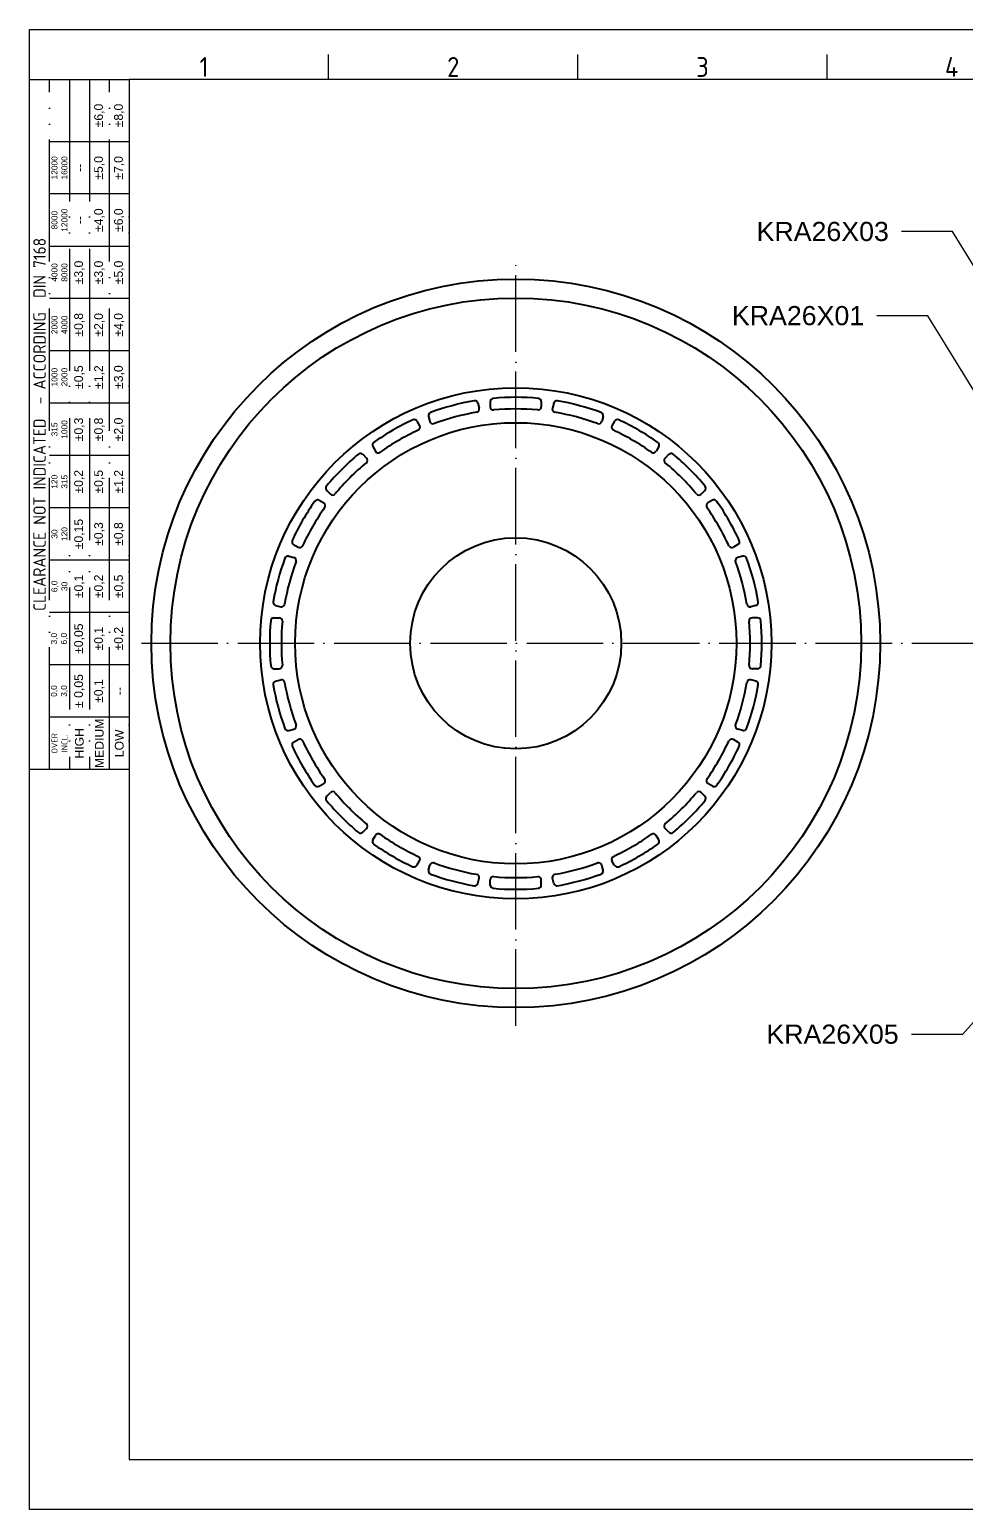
# Model space of a CAD drawing. Header units: millimetres. Extents: x 5041 to 5369, y 1806 to 2038.
# Drawn here: x 5040.6 to 5187.5, y 1805.6 to 2037.7 of the extents above; entities that cross this region are included whole.
import ezdxf
from ezdxf import colors
from ezdxf.entities.mleader import LeaderData, LeaderLine
from ezdxf.enums import TextEntityAlignment as Align
from ezdxf.math import Vec2, Vec3

# ---------------------------------------------------------------- set-up
doc = ezdxf.new("R2010")
doc.units = ezdxf.units.MM
doc.linetypes.add('ACAD_ISO04W100', pattern=[30, 24, -3, 0, -3])
doc.linetypes.add('ACAD_ISO05W100', pattern=[33, 24, -3, 0, -3, 0, -3])
for name, color, linetype, lineweight in [('AM_0', 7, 'Continuous', 40), ('AM_4', 1, 'ACAD_ISO04W100', 25), ('AM_5', 3, 'Continuous', 25), ('AM_BOR', 2, 'ACAD_ISO05W100', 35)]:
    doc.layers.add(name, color=color, linetype=linetype, lineweight=lineweight)
doc.styles.add('ACISOTS', font='isocp.shx', dxfattribs={"height": 1})
doc.styles.get("Standard").update_dxf_attribs({"font": 'arial.ttf'})

# ---------------------------------------------------------------- blocks, each defined once
blk = doc.blocks.new('A3 ZTL')
for p, q in [((19.57, 280.82), (19.57, 9.78)), ((401.17, 280.82), (19.57, 280.82)), ((19.57, 9.78), (401.17, 9.78))]:
    blk.add_line(p, q)
at = {"layer": 'AM_BOR', "color": 135, "linetype": 'Continuous', "lineweight": 25}
for p, q in [((0, 0), (0, 290.61)), ((0, 290.61), (410.96, 290.61)), ((410.96, 0), (0, 0))]:
    blk.add_line(p, q, dxfattribs=at)
at = {"layer": 'AM_BOR', "color": 135, "lineweight": 25}
for p, q in [((58.71, 280.82), (58.71, 285.71)), ((107.63, 280.82), (107.63, 285.71)), ((156.56, 280.82), (156.56, 285.71)), ((3.91, 145.3), (3.91, 280.82)), ((7.83, 280.82), (7.83, 145.3)), ((11.74, 280.82), (11.74, 145.3)), ((15.66, 145.3), (15.66, 280.82)), ((19.57, 268.59), (3.91, 268.59)), ((19.57, 258.32), (3.91, 258.32)), ((19.57, 248.04), (3.91, 248.04)), ((19.57, 237.77), (3.91, 237.77)), ((19.57, 227.5), (3.91, 227.5)), ((19.57, 217.22), (3.91, 217.22)), ((19.57, 206.95), (3.91, 206.95)), ((19.57, 196.67), (3.91, 196.67)), ((19.57, 186.4), (3.91, 186.4)), ((19.57, 176.13), (3.91, 176.13)), ((19.57, 165.85), (3.91, 165.85)), ((19.57, 155.58), (3.91, 155.58))]:
    blk.add_line(p, q, dxfattribs=at)
blk.add_lwpolyline([(19.57, 145.3), (0, 145.3), (0, 280.82), (19.57, 280.82)], close=True, dxfattribs=at)
at = {"layer": 'AM_BOR', "color": 135, "lineweight": 25, "style": 'ACISOTS'}
for s, p in [('1', (34.25, 283.27)), ('2', (83.17, 283.27)), ('3', (132.09, 283.27)), ('4', (181.02, 283.27))]:
    blk.add_text(s, height=3.91, dxfattribs=at).set_placement(p, align=Align.MIDDLE)
at = {"layer": 'AM_BOR', "color": 135, "lineweight": 25, "attachment_point": 5, "rotation": 90}
for s, insert, char_height, width in [('±6,0', (13.7, 273.73), 1.712, 10.274), ('±8,0', (17.61, 273.73), 1.712, 10.274), ('12000\\P16000', (5.87, 263.45), 1.174, 10.274), ('±5,0', (13.7, 263.45), 1.712, 10.274), ('±7,0', (17.61, 263.45), 1.712, 10.274), ('--', (9.78, 263.45), 1.712, 10.274), ('8000\\P12000', (5.87, 253.18), 1.174, 10.274), ('--', (9.78, 253.18), 1.712, 10.274), ('±4,0', (13.7, 253.18), 1.712, 10.274), ('±6,0', (17.61, 253.18), 1.712, 10.274), ('{\\Fisocp.shx|c0;CLEARANCE NOT INDICATED  - ACCORDING  DIN 7168}', (1.96, 213.06), 2.4462, 135.5186), ('4000\\P8000', (5.87, 242.91), 1.174, 10.274), ('±3,0', (9.78, 242.91), 1.712, 10.274), ('±3,0', (13.7, 242.91), 1.712, 10.274), ('±5,0', (17.61, 242.91), 1.712, 10.274), ('2000\\P4000', (5.87, 232.63), 1.174, 10.274), ('±0,8', (9.78, 232.63), 1.712, 10.274), ('±2,0', (13.7, 232.63), 1.712, 10.274), ('±4,0', (17.61, 232.63), 1.712, 10.274), ('1000\\P2000', (5.87, 222.36), 1.174, 10.274), ('±0,5', (9.78, 222.36), 1.712, 10.274), ('±1,2', (13.7, 222.36), 1.712, 10.274), ('±3,0', (17.61, 222.36), 1.712, 10.274), ('315\\P1000', (5.87, 212.08), 1.174, 10.274), ('±0,3', (9.78, 212.08), 1.712, 10.274), ('±0,8', (13.7, 212.08), 1.712, 10.274), ('±2,0', (17.61, 212.08), 1.712, 10.274), ('±0,2', (9.78, 201.81), 1.712, 10.274), ('±0,5', (13.7, 201.81), 1.712, 10.274), ('±1,2', (17.61, 201.81), 1.712, 10.274), ('120\\P315', (5.87, 201.81), 1.174, 10.274), ('30\\P120', (5.87, 191.54), 1.174, 10.274), ('±0,15', (9.78, 191.54), 1.712, 10.274), ('±0,3', (13.7, 191.54), 1.712, 10.274), ('±0,8', (17.61, 191.54), 1.712, 10.274), ('±0,1', (9.78, 181.26), 1.712, 10.274), ('±0,2', (13.7, 181.26), 1.712, 10.274), ('±0,5', (17.61, 181.26), 1.712, 10.274), ('6,0\\P30', (5.87, 181.26), 1.174, 10.274), ('3,0\\P6,0', (5.87, 170.99), 1.174, 10.274), ('±0,05', (9.78, 170.99), 1.712, 10.274), ('±0,1', (13.7, 170.99), 1.712, 10.274), ('±0,2', (17.61, 170.99), 1.712, 10.274), ('± 0,05', (9.78, 160.71), 1.712, 10.274), ('\\pt4.69206;±0,1', (13.7, 160.71), 1.7123, 10.274), ('0,0\\P3,0', (5.87, 160.71), 1.174, 10.274), ('--', (17.61, 160.71), 1.712, 10.274), ('MEDIUM', (13.7, 150.44), 1.712, 10.274), ('{\\Fisocp.shx|c0;OVER\\PINCL.}', (5.87, 150.44), 1.1742, 10.274), ('HIGH', (9.78, 150.44), 1.712, 10.274), ('LOW', (17.61, 150.44), 1.712, 10.274)]:
    blk.add_mtext(s, dxfattribs=dict(at, insert=insert, char_height=char_height, width=width))

msp = doc.modelspace()

# ---------------------------------------------------------------- linework, layer by layer
at = {"layer": 'AM_0'}
for p, q in [((5110.9, 1979.13), (5111.11, 1978.33)), ((5112.84, 1979.38), (5112.84, 1978.56)), ((5120.84, 1979.38), (5120.84, 1978.56)), ((5122.79, 1979.13), (5122.58, 1978.33)), ((5101.35, 1976.31), (5101.77, 1975.59)), ((5103.17, 1977.06), (5103.38, 1976.26)), ((5130.52, 1977.06), (5130.31, 1976.26)), ((5132.34, 1976.31), (5131.92, 1975.59)), ((5092.86, 1971.11), (5093.45, 1970.52)), ((5094.42, 1972.31), (5094.84, 1971.59)), ((5139.27, 1972.31), (5138.85, 1971.59)), ((5140.82, 1971.11), (5140.24, 1970.52)), ((5086.01, 1963.89), (5086.73, 1963.48)), ((5087.21, 1965.45), (5087.79, 1964.87)), ((5146.48, 1965.45), (5145.9, 1964.87)), ((5147.68, 1963.89), (5146.96, 1963.48)), ((5082.01, 1956.96), (5082.73, 1956.55)), ((5151.68, 1956.96), (5150.96, 1956.55)), ((5081.26, 1955.15), (5082.06, 1954.93)), ((5152.43, 1955.15), (5151.63, 1954.93)), ((5079.19, 1947.42), (5079.99, 1947.21)), ((5154.5, 1947.42), (5153.7, 1947.21)), ((5078.93, 1945.47), (5079.76, 1945.47)), ((5154.76, 1945.47), (5153.93, 1945.47)), ((5078.93, 1937.47), (5079.76, 1937.47)), ((5079.19, 1935.52), (5079.99, 1935.74)), ((5154.5, 1935.52), (5153.7, 1935.74)), ((5154.76, 1937.47), (5153.93, 1937.47)), ((5081.26, 1927.79), (5082.06, 1928.01)), ((5082.01, 1925.98), (5082.73, 1926.39)), ((5151.68, 1925.98), (5150.96, 1926.39)), ((5152.43, 1927.79), (5151.63, 1928.01)), ((5086.01, 1919.05), (5086.73, 1919.46)), ((5147.68, 1919.05), (5146.96, 1919.46)), ((5087.21, 1917.49), (5087.79, 1918.08)), ((5146.48, 1917.49), (5145.9, 1918.08)), ((5092.86, 1911.83), (5093.45, 1912.42)), ((5140.82, 1911.83), (5140.24, 1912.42)), ((5094.42, 1910.64), (5094.84, 1911.35)), ((5139.27, 1910.64), (5138.85, 1911.35)), ((5101.35, 1906.64), (5101.77, 1907.35)), ((5103.17, 1905.88), (5103.38, 1906.68)), ((5130.52, 1905.88), (5130.31, 1906.68)), ((5132.34, 1906.64), (5131.92, 1907.35)), ((5110.9, 1903.81), (5111.11, 1904.61)), ((5112.84, 1903.56), (5112.84, 1904.39)), ((5120.84, 1903.56), (5120.84, 1904.39)), ((5122.79, 1903.81), (5122.58, 1904.61))]:
    msp.add_line(p, q, dxfattribs=at)
for radius in [57.13, 54.15, 40.08, 34.6, 16.55]:
    msp.add_circle((5116.84, 1941.47), radius, dxfattribs=at)
for centre, radius, start, end in [((5113.34, 1979.38), 0.5, 95.2743, 180), ((5116.84, 1941.47), 38.58, 84.7257, 95.2743), ((5120.34, 1979.38), 0.5, 0, 84.7257), ((5103.65, 1977.19), 0.5, 110.2743, 195), ((5116.84, 1941.47), 38.58, 99.7257, 110.2743), ((5116.84, 1941.47), 36.75, 99.6086, 110.3914), ((5110.41, 1979), 0.5, 15, 99.7257), ((5110.63, 1978.2), 0.5, 279.6086, 15), ((5113.34, 1978.56), 0.5, 180, 275.3914), ((5116.84, 1941.47), 36.75, 84.6086, 95.3914), ((5120.34, 1978.56), 0.5, 264.6086, 0), ((5123.06, 1978.2), 0.5, 165, 260.3914), ((5123.28, 1979), 0.5, 80.2743, 165), ((5116.84, 1941.47), 36.75, 69.6086, 80.3914), ((5116.84, 1941.47), 38.58, 69.7257, 80.2743), ((5130.04, 1977.19), 0.5, 345, 69.7257), ((5116.84, 1941.47), 38.58, 114.7257, 125.2743), ((5100.92, 1976.06), 0.5, 30, 114.7257), ((5101.33, 1975.34), 0.5, 294.6086, 30), ((5103.87, 1976.39), 0.5, 195, 290.3914), ((5129.82, 1976.39), 0.5, 249.6086, 345), ((5132.36, 1975.34), 0.5, 150, 245.3914), ((5132.77, 1976.06), 0.5, 65.2743, 150), ((5116.84, 1941.47), 38.58, 54.7257, 65.2743), ((5094.86, 1972.56), 0.5, 125.2743, 210), ((5116.84, 1941.47), 36.75, 114.6086, 125.3914), ((5116.84, 1941.47), 36.75, 54.6086, 65.3914), ((5138.83, 1972.56), 0.5, 330, 54.7257), ((5116.84, 1941.47), 38.58, 129.7257, 140.2743), ((5092.51, 1970.75), 0.5, 45, 129.7257), ((5093.1, 1970.17), 0.5, 309.6086, 45), ((5095.27, 1971.84), 0.5, 210, 305.3914), ((5138.42, 1971.84), 0.5, 234.6086, 330), ((5140.59, 1970.17), 0.5, 135, 230.3914), ((5141.18, 1970.75), 0.5, 50.2743, 135), ((5116.84, 1941.47), 38.58, 39.7257, 50.2743), ((5116.84, 1941.47), 36.75, 129.6086, 140.3914), ((5116.84, 1941.47), 36.75, 39.6086, 50.3914), ((5087.56, 1965.81), 0.5, 140.2743, 225), ((5146.13, 1965.81), 0.5, 315, 39.7257), ((5116.84, 1941.47), 38.58, 144.7257, 155.2743), ((5085.76, 1963.46), 0.5, 60, 144.7257), ((5086.48, 1963.04), 0.5, 324.6086, 60), ((5088.15, 1965.22), 0.5, 225, 320.3914), ((5145.54, 1965.22), 0.5, 219.6086, 315), ((5147.21, 1963.04), 0.5, 120, 215.3914), ((5147.93, 1963.46), 0.5, 35.2743, 120), ((5116.84, 1941.47), 38.58, 24.7257, 35.2743), ((5116.84, 1941.47), 36.75, 144.6086, 155.3914), ((5116.84, 1941.47), 36.75, 24.6086, 35.3914), ((5082.26, 1957.4), 0.5, 155.2743, 240), ((5082.98, 1956.98), 0.5, 240, 335.3914), ((5150.71, 1956.98), 0.5, 204.6086, 300), ((5151.43, 1957.4), 0.5, 300, 24.7257), ((5116.84, 1941.47), 38.58, 159.7257, 170.2743), ((5116.84, 1941.47), 36.75, 159.6086, 170.3914), ((5081.13, 1954.66), 0.5, 75, 159.7257), ((5081.93, 1954.45), 0.5, 339.6086, 75), ((5151.76, 1954.45), 0.5, 105, 200.3914), ((5116.84, 1941.47), 36.75, 9.6086, 20.3914), ((5152.56, 1954.66), 0.5, 20.2743, 105), ((5116.84, 1941.47), 38.58, 9.7257, 20.2743), ((5079.32, 1947.9), 0.5, 170.2743, 255), ((5080.12, 1947.69), 0.5, 255, 350.3914), ((5153.57, 1947.69), 0.5, 189.6086, 285), ((5154.37, 1947.9), 0.5, 285, 9.7257), ((5116.84, 1941.47), 38.58, 174.7257, 185.2743), ((5078.93, 1944.97), 0.5, 90, 174.7257), ((5079.76, 1944.97), 0.5, 354.6086, 90), ((5116.84, 1941.47), 36.75, 174.6086, 185.3914), ((5153.93, 1944.97), 0.5, 90, 185.3914), ((5116.84, 1941.47), 36.75, 354.6086, 5.3914), ((5154.76, 1944.97), 0.5, 5.2743, 90), ((5116.84, 1941.47), 38.58, 354.7257, 5.2743), ((5078.93, 1937.97), 0.5, 185.2743, 270), ((5079.76, 1937.97), 0.5, 270, 5.3914), ((5153.93, 1937.97), 0.5, 174.6086, 270), ((5154.76, 1937.97), 0.5, 270, 354.7257), ((5080.12, 1935.25), 0.5, 9.6086, 105), ((5153.57, 1935.25), 0.5, 75, 170.3914), ((5079.32, 1935.04), 0.5, 105, 189.7257), ((5116.84, 1941.47), 38.58, 189.7257, 200.2743), ((5116.84, 1941.47), 36.75, 189.6086, 200.3914), ((5116.84, 1941.47), 36.75, 339.6086, 350.3914), ((5116.84, 1941.47), 38.58, 339.7257, 350.2743), ((5154.37, 1935.04), 0.5, 350.2743, 75), ((5081.93, 1928.49), 0.5, 285, 20.3914), ((5151.76, 1928.49), 0.5, 159.6086, 255), ((5081.13, 1928.28), 0.5, 200.2743, 285), ((5082.98, 1925.96), 0.5, 24.6086, 120), ((5150.71, 1925.96), 0.5, 60, 155.3914), ((5152.56, 1928.28), 0.5, 255, 339.7257), ((5082.26, 1925.55), 0.5, 120, 204.7257), ((5116.84, 1941.47), 38.58, 204.7257, 215.2743), ((5116.84, 1941.47), 36.75, 204.6086, 215.3914), ((5116.84, 1941.47), 36.75, 324.6086, 335.3914), ((5116.84, 1941.47), 38.58, 324.7257, 335.2743), ((5151.43, 1925.55), 0.5, 335.2743, 60), ((5086.48, 1919.9), 0.5, 300, 35.3914), ((5147.21, 1919.9), 0.5, 144.6086, 240), ((5085.76, 1919.48), 0.5, 215.2743, 300), ((5087.56, 1917.14), 0.5, 135, 219.7257), ((5088.15, 1917.72), 0.5, 39.6086, 135), ((5116.84, 1941.47), 36.75, 219.6086, 230.3914), ((5116.84, 1941.47), 36.75, 309.6086, 320.3914), ((5145.54, 1917.72), 0.5, 45, 140.3914), ((5146.13, 1917.14), 0.5, 320.2743, 45), ((5147.93, 1919.48), 0.5, 240, 324.7257), ((5116.84, 1941.47), 38.58, 219.7257, 230.2743), ((5116.84, 1941.47), 38.58, 309.7257, 320.2743), ((5093.1, 1912.77), 0.5, 315, 50.3914), ((5140.59, 1912.77), 0.5, 129.6086, 225), ((5092.51, 1912.19), 0.5, 230.2743, 315), ((5094.86, 1910.39), 0.5, 150, 234.7257), ((5095.27, 1911.1), 0.5, 54.6086, 150), ((5116.84, 1941.47), 36.75, 234.6086, 245.3914), ((5116.84, 1941.47), 36.75, 294.6086, 305.3914), ((5138.42, 1911.1), 0.5, 30, 125.3914), ((5138.83, 1910.39), 0.5, 305.2743, 30), ((5141.18, 1912.19), 0.5, 225, 309.7257), ((5116.84, 1941.47), 38.58, 234.7257, 245.2743), ((5101.33, 1907.6), 0.5, 330, 65.3914), ((5132.36, 1907.6), 0.5, 114.6086, 210), ((5116.84, 1941.47), 38.58, 294.7257, 305.2743), ((5100.92, 1906.89), 0.5, 245.2743, 330), ((5103.65, 1905.75), 0.5, 165, 249.7257), ((5103.87, 1906.56), 0.5, 69.6086, 165), ((5116.84, 1941.47), 36.75, 249.6086, 260.3914), ((5116.84, 1941.47), 36.75, 279.6086, 290.3914), ((5129.82, 1906.56), 0.5, 15, 110.3914), ((5130.04, 1905.75), 0.5, 290.2743, 15), ((5132.77, 1906.89), 0.5, 210, 294.7257), ((5116.84, 1941.47), 38.58, 249.7257, 260.2743), ((5110.41, 1903.94), 0.5, 260.2743, 345), ((5110.63, 1904.74), 0.5, 345, 80.3914), ((5113.34, 1904.39), 0.5, 84.6086, 180), ((5113.34, 1903.56), 0.5, 180, 264.7257), ((5116.84, 1941.47), 38.58, 264.7257, 275.2743), ((5116.84, 1941.47), 36.75, 264.6086, 275.3914), ((5120.34, 1904.39), 0.5, 360, 95.3914), ((5120.34, 1903.56), 0.5, 275.2743, 0), ((5123.06, 1904.74), 0.5, 99.6086, 195), ((5123.28, 1903.94), 0.5, 195, 279.7257), ((5116.84, 1941.47), 38.58, 279.7257, 290.2743)]:
    msp.add_arc(centre, radius, start, end, dxfattribs=at)
at = {"layer": 'AM_4', "ltscale": 0.5}
for p, q in [((5116.84, 1881.48), (5116.84, 2001.46)), ((5058.15, 1941.47), (5359.68, 1941.47))]:
    msp.add_line(p, q, dxfattribs=at)

# ---------------------------------------------------------------- block references
at = {"linetype": 'ByBlock', "lineweight": 0, "xscale": 0.7986000000000003, "yscale": 0.7986000000000003, "zscale": 0.7986000000000003}
msp.add_blockref('A3 ZTL', (5040.62, 1805.64), dxfattribs=at)

# ---------------------------------------------------------------- leaders
at = {"layer": 'AM_5'}
ml = msp.add_multileader_mtext('Standard', dxfattribs=at)
ml.set_content('KRA26X03', color=256)
ml.set_leader_properties()
ml.build(insert=Vec2(0, 0))
ml.multileader.update_dxf_attribs({"arrow_head_size": 2.5})
ctx = ml.context
ctx.base_point, ctx.char_height, ctx.arrow_head_size, ctx.plane_origin = Vec3(5153.1, 2006.03), 3, 2.5, Vec3(5196.58, 1987.71)
ctx.text_align_type = 2
notes = []
notes.append((ctx, [(0, (1, 1, 0), (5185.33, 2006.03), (-1, 0), 8, [(0, [(5196.58, 1987.71)], 0, [])])]))
ctx.mtext.insert, ctx.mtext.alignment, ctx.mtext.flow_direction = Vec3(5175.33, 2007.56), 3, 5
ml = msp.add_multileader_mtext('Standard', dxfattribs=at)
ml.set_content('KRA26X01', color=256)
ml.set_leader_properties()
ml.build(insert=Vec2(0, 0))
ml.multileader.update_dxf_attribs({"arrow_head_size": 2.5})
ctx = ml.context
ctx.base_point, ctx.char_height, ctx.arrow_head_size, ctx.plane_origin = Vec3(5149.8, 1992.84), 3, 2.5, Vec3(5192.71, 1974.51)
ctx.text_align_type = 2
notes.append((ctx, [(0, (1, 1, 0), (5181.46, 1992.84), (-1, 0), 8, [(0, [(5192.71, 1974.51)], 0, [])])]))
ctx.mtext.insert, ctx.mtext.alignment, ctx.mtext.flow_direction = Vec3(5171.46, 1994.36), 3, 5
ml = msp.add_multileader_mtext('Standard', dxfattribs=at)
ml.set_content('KRA26X05', color=256)
ml.set_leader_properties()
ml.build(insert=Vec2(0, 0))
ml.multileader.update_dxf_attribs({"arrow_head_size": 2.5})
ctx = ml.context
ctx.base_point, ctx.char_height, ctx.arrow_head_size, ctx.plane_origin = Vec3(5154.61, 1880.14), 3, 2.5, Vec3(5199.12, 1893.9)
ctx.text_align_type = 2
notes.append((ctx, [(0, (1, 1, 0), (5186.87, 1880.14), (-1, 0), 8, [(0, [(5199.12, 1893.9)], 0, [])])]))
ctx.mtext.insert, ctx.mtext.alignment, ctx.mtext.flow_direction = Vec3(5176.87, 1881.67), 3, 5
for ctx, leaders in notes:
    for number, flags, end, landing, length, lines in leaders:
        leader = LeaderData()
        leader.index, (leader.has_last_leader_line, leader.has_dogleg_vector, leader.attachment_direction) = number, flags
        leader.last_leader_point, leader.dogleg_vector, leader.dogleg_length = Vec3(end), Vec3(landing), length
        for number, points, colour, breaks in lines:
            line = LeaderLine()
            line.index, line.vertices, line.color, line.breaks = number, Vec3.list(points), colors.encode_raw_color(colour), breaks
            leader.lines.append(line)
        ctx.leaders.append(leader)

doc.saveas('drawing.dxf')
